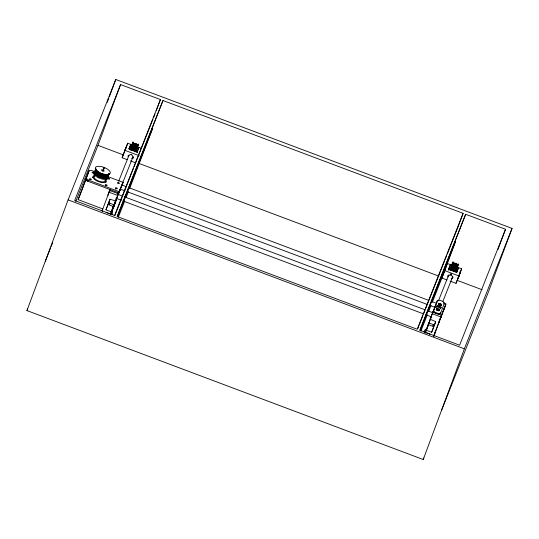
<?xml version="1.0" encoding="UTF-8"?>
<svg xmlns="http://www.w3.org/2000/svg" width="539" height="539" viewBox="0 0 539 539"><rect width="100%" height="100%" fill="white"/><g stroke="black" fill="none" stroke-linecap="round" stroke-linejoin="round"><path stroke-width="0.81" d="M434.36 334.82L434.367 334.207M435.687 331.478L435.694 330.865M95.787 168.936C97.397 173.565 104.371 175.869 108.79 174.212M107.126 177.931L108.427 174.414M103.272 178.187L106.17 178.234L107.78 177.412M128.471 156.721L127.925 156.229L128.1 155.764L128.585 155.946A2.203 2.008 21.6 0 1 130.505 154.686L131.765 154.491L131.583 154.983L132.082 155.279A2.203 2.008 21.6 0 1 132.709 157.496L133.194 157.678L133.025 158.143L132.439 157.92L131.61 158.601M107.551 176.886L108.022 176.57M95.08 171.476L94.5 172.77L95.484 174.495L97.802 176.246L101.177 177.695L104.034 178.281L105.105 174.629L104.586 174.562L103.313 178.18M103.286 174.367L102.039 177.924L101.278 177.729L102.666 174.164L103.205 174.252M451.554 265.882L452.396 263.544L451.332 266.253M107.995 176.954L107.84 177.324M98.165 176.448L97.458 176.044M98.132 176.415C101.076 172.325 98.462 170.465 97.512 176.064M133.483 143.01L137.56 144.526L133.403 143.239M457.51 264.595C447.08 262.143 458.002 262.648 457.409 264.851C444.574 260.121 465.736 269.426 453.144 263.787M99.068 176.819C95.881 175.114 104.074 169.192 99.095 176.907M105.873 179.231L105.583 180.08L105.839 179.278M124.132 152.55L124.799 150.752M459.073 275.476L458.75 276.399L460.245 272.424L459.174 275.227M117.96 194.916C118.593 193.09 116.013 199.969 116.848 197.867M431.112 316.595L433.006 311.683L432.696 312.526M441.3 315.807L441.017 316.669L441.67 314.938L440.558 317.835M456.674 269.291L457.759 266.313L456.931 268.402M94.985 172.723L94.5 172.352L95.821 168.896M457.348 264.999L453.218 263.598L453.494 262.931M453.4 263.248L456.836 264.413M453.326 263.335L457.449 264.743M443.59 302.817L445.942 303.996L434.104 335.137M108.029 195.01L108.211 194.512M138.247 145.112L138.611 144.028L136.643 149.155M129.198 148.515L129.387 147.976L129.138 148.596M434.838 307.183L435.074 306.455L432.507 313.186M452.551 263.227L453.036 261.833L451.062 266.96M458.157 265.336L458.642 263.942L456.486 269.574M450.038 281.102L456.041 283.359L458.857 276.251C460.858 270.376 456.6 282.18 458.709 276.352M132.399 143.657L133.005 141.919L130.364 148.845M138.132 145.422L136.616 149.485M132.331 143.839L131.038 147.349M444.971 269.709L445.531 268.24L445.248 268.968M448.461 269.803L448.697 269.156M108.366 194.033L108.002 195.084M117.96 194.977L120.426 188.926M119.375 191.385L119.55 190.887L119.341 191.433M120.514 188.542L120.756 187.882M137.014 148.407L137.977 145.732L136.913 148.447M137.115 152.207L137.539 151.035L137.041 152.321M448.61 269.385L449.027 268.213L448.536 269.493M451.985 264.784L450.604 268.456M457.672 266.67L455.698 271.892L455.839 271.575M456.762 272.451L457.294 271.043M423.863 457.921L423.23 459.518L26.95 310.585L68.103 199.881L115.77 79.482L512.05 228.415L488.59 291.525L441.556 410.327M107.268 102.356L108.737 98.415M109.323 96.838L115.77 79.482M75.797 201.384L97.977 145.362L120.574 84.576L160.44 99.553L156.256 110.812M102.848 208.943L78.142 199.652L89.11 170.695L91.9 170.614L95.026 171.786M81.867 190.247L89.11 170.695M88.174 180.019L87.742 181.185L85.735 179.298L86.166 178.133L88.174 180.019L119.409 191.763L118.978 192.922L85.344 180.282M96.205 169.273L95.814 169.226L94.716 172.743M94.621 173.228C95.41 173.383 94.312 168.822 96.238 169.536M94.689 173.208L96.238 169.745M95.955 169.839L94.696 173.356L95.12 173.504M96.198 170.243L95.133 173.733M95.309 174.306C95.491 174.084 94.857 170.223 96.724 170.519M95.349 174.265L96.757 170.775M96.697 170.924C94.177 174.939 96.663 176.805 97.276 171.314M97.862 171.624C96.09 171.132 95.949 174.993 96.528 175.411M96.535 175.357L97.916 171.847M98.388 172.069C94.675 175.465 98.59 178.335 98.644 172.197M100.672 173.504C95.046 181.65 104.977 174.063 100.577 173.504M101.716 173.821L100.321 177.398L101.083 177.668M102.942 170.937L104.209 167.865L103.347 167.562L104.047 167.952M103.016 170.924L104.128 167.939M101.029 177.641L102.329 174.151L102.012 173.827M103.084 178.153L104.323 174.649L103.946 174.353M104.209 178.301C104.465 173.228 107.955 173.497 104.923 178.328M106.971 174.798L105.678 178.281L105.112 178.315L106.298 174.609L107.025 174.804M105.92 177.964L106.385 178.166L107.733 174.69L107.025 174.508L105.732 178.065M106.439 177.796L106.985 177.971L108.016 174.367M109.013 173.585L107.45 177.702L106.958 177.56M109.255 173.477L107.861 177.284L107.537 177.088M102.114 210.823L110.05 189.566M102.174 211.18L102.646 209.907M127.386 159.733L122.131 157.759L127.709 143.212L130.768 144.358L129.057 148.912M124.947 150.644L127.709 143.212M106.163 212.427L110.266 213.97L110.913 213.713L111.566 211.948L105.961 209.839L109.936 199.147L115.629 201.04L116.828 198.008M108.575 203.614L109.121 202.145M109.208 204.685L109.754 203.216L114.342 204.941M115.629 201.04L122.454 183.415M110.987 213.619L110.751 214.212M111.526 212.265L111.243 211.16M112.024 211.012L111.741 209.907M112.685 209.334L112.402 208.229M113.183 208.081L112.9 206.976M113.345 207.663L113.069 206.558M113.682 206.828L114.463 204.833L114.059 204.045L114.396 205.015M114.672 204.315L115.292 202.745M115.878 201.162L116.539 199.396L110.919 213.794M122.703 183.516L123.135 182.35L108.299 176.779M141.218 148.286L138.921 147.423L137.081 152.328M114.82 215.748L131.341 173.787M117.367 216.705L162.987 100.517L463.116 213.316L458.649 225.322M129.67 188.522L152.8 127.918L117.691 216.584M417.779 328.736L418.924 325.657M420.043 330.461L465.662 214.273L505.528 229.257L497.996 249.517M447.033 279.97L441.778 277.996L447.357 263.45L450.415 264.602L448.327 270.14M425.082 332.799L426.026 332.159L425.136 332.664L430.358 319.371M425.412 331.963L428.242 324.613L432.83 326.338L433.491 324.66L428.903 322.935L431.018 317.606L430.58 318.785M426.046 330.151L431.651 332.26L435.627 321.567L430.109 319.243L437.702 300.459A3.813 1.577 20.4 0 1 441.36 300.796A3.813 1.577 20.4 0 1 444.298 302.938L444.129 304.191L444.035 303.632M426.41 329.457L427.346 328.81M428.242 324.613L427.582 326.378L428.438 326.061M429.01 322.868L428.249 324.707L428.566 325.327M429.219 322.349L429.718 321.089M436.354 303.221L437.25 300.816L438.133 300.769M451.035 267.29L451.305 266.562M436.523 307.284L437.156 305.64L439.332 305.916L441.131 307.136L440.868 307.83L439.069 306.617L436.9 306.341L437.156 305.64M448.118 276.965A2.203 2.008 21.6 0 1 448.226 276.184L447.741 276.002L447.916 275.537L450.719 275.025L450.9 274.54L452.248 276.177L452.43 277.235L453.016 277.45L452.841 277.915L452.356 277.733A2.203 2.008 21.6 0 1 451.258 278.838M439.069 306.617L439.332 305.916M429.596 334.665L429.812 334.086L425.709 332.543L425.392 331.916M432.945 326.135L433.491 324.66M454.795 271.69L451.386 270.443M440.35 313.583L440.659 312.903L439.952 313.954A3.813 1.577 20.4 0 1 436.294 313.624A3.813 1.577 20.4 0 1 433.356 311.481L434.03 309.096L433.619 310.781A3.813 1.577 20.4 0 0 436.556 312.923A3.813 1.577 20.4 0 0 440.208 313.26L440.612 312.889M458.857 276.251L461.627 268.813L458.568 267.661L457.436 270.659M433.632 336.316L445.942 303.996M433.888 336.1L435.364 331.701A6.805 6.198 21.6 0 0 435.269 330.912M456.041 283.359L461.627 268.813M423.23 459.518L464.382 348.814L512.05 228.415M108.42 193.959L109.323 191.567M125.163 149.876L124.88 150.63L125.58 148.703L124.341 152.059M125.257 149.626L126.328 146.824L124.907 150.624M131.273 148.703L135.37 150.186L131.287 148.67M119.22 191.756L118.917 192.571L119.254 191.702M120.413 188.758L119.948 189.984L120.379 188.805M130.701 150.219C130.566 146.042 134.588 150.927 135.646 149.458M134.979 151.23L130.93 149.62M136.178 150.644L136.441 149.997M136.933 148.663L135.815 151.661M450.894 269.689L451.197 268.887M451.069 269.237L451.271 268.698M451.386 268.395L451.567 267.903M450.927 269.615L455.004 271.144M455.381 270.147L455.826 268.961M440.471 317.963L439.73 319.984L441.36 315.78M442.364 313.22C441.454 315.672 443.307 310.693 442.398 313.166M108.555 193.589L108.797 192.949M130.115 149.444L130.532 148.333M130.067 149.869L132.122 144.29L130.849 147.551M130.418 148.993L130.728 148.164M131.651 147.699L135.734 149.229L131.671 147.652M131.428 148.286C131.866 143.091 136.832 150.125 137.364 144.984C125.136 139.662 146.13 147.895 133.382 143.212M134.898 151.432L134.777 151.755L136.441 147.363L132.338 145.901M135.909 148.764L131.785 147.349M134.945 151.311L130.889 149.721M135.72 151.553L135.909 151.088M135.612 151.89L135.882 151.446M449.829 270.194L450.867 267.425M450.759 268.078L450.132 269.743M450.678 270.275L450.968 269.5M451.642 267.721L451.857 267.142M454.768 271.771L455.462 269.924M455.906 268.752L451.803 267.29M455.536 272.02L456.971 268.227M132.149 146.399C133.423 148.286 140.726 149.566 132.008 146.763M121.053 187.087L121.356 186.285M135.491 149.869L131.422 148.306M136.448 149.62L135.828 151.27M451.992 266.785L452.457 265.565M455.516 269.783L451.46 268.2M110.017 189.681L109.026 192.221L116.768 195.131L117.953 194.774L117.583 193.461L118.189 191.931M102.228 211.288L102.774 209.846M132.641 145.112C141.036 147.915 134.737 146.736 132.762 144.796M136.946 148.313L136.212 150.293M444.459 271.016C443.604 273.233 445.355 268.631 444.507 270.847M445.201 269.129L444.924 269.864M451.365 266.118L450.975 267.162M450.921 267.331L450.631 268.105M451.123 269.082L455.159 270.726M451.695 267.566L451.439 268.247M451.749 267.425L452.1 266.509M455.893 268.786L456.654 266.792M456.843 266.293L456.796 266.421M434.03 336.006L434.852 333.843M136.845 146.305L132.735 144.856L132.944 144.311M132.325 145.928L132.621 145.153M137.068 145.732L132.89 144.459L136.967 145.995L132.897 144.432L133.248 143.549M135.889 148.811L131.806 147.302M452.632 265.121L452.773 264.75L456.762 266.502M459.989 271.616L460.124 271.258M109.107 192.12L109.289 191.648M132.453 145.604L136.535 147.113L132.365 145.826M133.113 143.893L137.135 145.557M451.662 267.661L455.758 269.143M456.499 267.182L452.504 265.451L452.645 265.073L456.728 266.603M452.201 266.246L456.243 267.863L456.102 268.247L452.019 266.711M456.439 267.344L452.362 265.815M136.812 146.406L132.742 144.836M452.814 264.649L453.029 264.083M456.89 266.178L457.011 265.855L452.928 264.353L453.117 263.854M121.625 185.591L121.881 184.938L126.571 186.817M137.027 145.847L132.985 144.216M434.528 307.917L436.287 303.322M137.236 145.301L133.194 143.684M133.12 143.866L137.196 145.402M45.276 261.395L50.538 248.102M51.151 246.539L52.701 242.631M26.95 310.585L27.583 308.982M120.574 84.576L74.672 200.515L114.537 215.492L160.44 99.553M78.142 199.652L81.578 190.968M122.131 157.759L124.664 151.358M130.768 144.358L128.942 148.959L137.101 152.025L138.921 147.423M105.961 209.839L110.05 199.504M109.754 203.216L109.094 204.887L113.682 206.612L113.022 208.377L112.375 208.64M118.668 181.219L129.01 155.192M111.169 211.686L112.072 209.401M114.409 203.499L115.231 201.424M112.833 207.778L113.763 205.433M114.383 203.87L116.552 198.392M118.102 194.485L120.264 189.007M122.124 184.318L132.965 156.943M118.978 192.922L123.135 182.35M110.717 214.381L114.807 204.045M133.025 158.143L133.517 156.889M131.954 172.231L133.497 168.343M134.11 166.787L152.894 119.341M153.514 117.785L155.05 113.897M162.987 100.517L117.084 216.456L417.213 329.255L463.116 213.316M118.27 217.311L124.738 200.973M125.971 197.86L128.437 191.635M419.234 324.876L422.926 315.544M423.546 313.988L425.082 310.1M425.702 308.544L444.486 261.098M445.099 259.542L446.642 255.654M447.255 254.098L458.345 226.097M465.662 214.273L419.76 330.212L459.626 345.196L505.528 229.257M420.373 330.346L430.533 304.676M431.146 303.12L455.475 241.674L443.065 275.058L432.285 302.291M441.778 277.996L444.587 270.888M420.885 331.081L427.353 314.742M428.586 311.63L431.052 305.404M450.415 264.602L448.589 269.197L456.742 272.262L458.568 267.661M430.109 319.243L431.005 316.972M425.79 332.752L425.042 332.9M438.551 300.546L448.724 274.93M450.719 275.025L451.217 273.772M442.937 301.294L452.538 277.053M452.356 277.733L452.854 276.48M441.131 307.136L440.498 308.773L440.754 308.079L438.584 307.803L436.785 306.583M431.651 332.26L435.741 321.924M440.403 313.604L444.338 303.477M457.571 264.46L453.474 262.971M103.663 174.36L102.343 177.904L103.03 178.133M437.041 301.53L437.446 301.16M107.504 177.277L109.073 173.881L108.676 174.198M113.035 206.969L113.689 206.707M428.68 323.703L429.502 323.373M425.298 332.246L426.12 331.916M109.43 191.163L110.562 190.819L117.583 193.461M94.696 171.867L95.154 171.968M104.323 178.045L104.815 178.281M96.744 170.951L97.29 171.112M133.187 143.697L137.27 145.227M450.031 274.095L451.392 274.607M137.485 144.755L133.281 143.455L137.371 144.964L133.295 143.435L135.377 144.196M451.311 268.59L455.388 270.12M124.893 150.32L139.163 155.683M444.54 270.558L458.81 275.921M450.038 274.082L451.392 274.594M97.977 145.362L123.768 155.057M457.133 280.347L482.149 289.746M139.527 163.627L438.867 276.13M130.391 160.865L135.646 162.839M128.936 187.707L428.721 300.378M431.867 301.557L436.59 303.336M120.318 189.122L125.041 190.894M127.399 191.783L427.191 304.454M429.549 305.343L435.061 307.412M118.129 194.451L122.845 196.23M124.421 196.816L424.995 309.79M428.141 310.969L432.864 312.741M440.835 316.945L433.086 314.035L432.433 312.984L433.592 312.243L440.606 314.877L441.232 315.881M115.804 198.231L121.315 200.306M122.885 200.892L423.465 313.866M425.823 314.749L431.335 316.824M68.103 199.881L464.382 348.814M108.009 176.866L107.551 176.603M94.669 171.968L95.059 172.217M106.486 178.045L107.638 174.367M114.558 202.792L114.962 203.58M114.484 202.974L114.888 203.762M113.493 205.48L113.897 206.269M113.399 205.723L113.803 206.511M112.995 206.733L113.399 207.522M112.833 207.151L113.237 207.939M112.334 208.411L112.739 209.199M111.337 210.917L111.741 211.706M110.677 212.588L111.081 213.377M424.166 332.307A4.171 3.793 21.6 0 1 427.104 328.655M436.361 307.068A2.223 0.916 20.4 0 1 438.746 306.61A2.223 0.916 20.4 0 1 440.201 308.51M438.847 304.778A0.923 0.384 20.4 0 1 439.837 304.589A0.923 0.384 20.4 0 1 440.444 305.384M439.561 305.303A0.923 0.384 20.4 0 1 438.989 304.966M436.88 309.75A1.745 0.721 20.4 0 0 439.554 310.087A1.745 0.721 20.4 0 0 437.338 308.591A1.745 0.721 20.4 0 0 436.88 309.75A0.923 0.384 20.4 0 1 437.991 309.912A0.923 0.384 20.4 0 1 438.47 310.545A0.923 0.384 20.4 0 1 437.486 310.525A1.745 0.721 20.4 0 0 439.447 310.343A1.745 0.721 20.4 0 0 437.628 309.015A1.745 0.721 20.4 0 0 436.186 309.514M436.772 310.006A0.923 0.384 20.4 0 0 436.913 310.194A1.745 0.721 20.4 0 1 436.449 309.864M108.056 176.206A7.957 3.288 20.4 0 1 99.789 178.362A7.957 3.288 20.4 0 1 95.154 171.355M105.334 180.167A5.99 2.473 20.4 0 1 98.792 181.097A5.99 2.473 20.4 0 1 94.581 176.125M103.407 170.075A1.368 0.566 20.4 0 1 103.724 171.126A1.368 0.566 20.4 0 1 101.649 170.351A1.368 0.566 20.4 0 1 102.612 169.778M105.455 179.157A7.081 2.924 20.4 0 1 103.272 182.6A7.081 2.924 20.4 0 1 94.231 179.137A7.081 2.924 20.4 0 1 95.275 175.256M111.795 211.113A4.171 3.793 21.6 0 1 112.375 214.596M115.501 188.805A0.923 0.384 20.4 0 1 116.154 188.926M93.543 173.214A0.977 0.404 20.4 0 1 92.223 172.709A0.977 0.404 20.4 0 1 92.519 172.197A0.977 0.404 20.4 0 1 93.813 172.749M115.589 188.893A0.977 0.404 20.4 0 1 115.811 188.926M92.573 177.547A7.081 2.924 20.4 0 1 94.527 176.455M105.024 180.322A7.081 2.924 20.4 0 1 105.853 182.438M438.254 304.286A1.745 0.721 20.4 0 1 440.127 303.922A1.745 0.721 20.4 0 1 441.266 305.418M439.595 305.263A1.745 0.721 20.4 0 1 438.995 304.98M94.446 175.748L94.736 175.108L94.446 175.748M438.962 322.194L439.595 320.516L438.962 322.194M441.03 316.966L441.663 315.288L441.03 316.966M443.105 311.387L445.025 306.401L443.105 311.387M131.078 149.222L135.134 150.819L131.071 149.249M136.219 147.949L132.129 146.44L136.212 147.962M98.037 171.678A7.957 3.288 20.4 0 0 110.259 173.228A7.957 3.288 20.4 0 0 100.133 166.383A7.957 3.288 20.4 0 0 98.037 171.678M89.818 179.325A0.977 0.404 20.4 0 0 91.34 179.548A0.977 0.404 20.4 0 0 90.128 178.692A0.977 0.404 20.4 0 0 89.818 179.325M108.184 178.78A0.977 0.404 20.4 0 0 109.707 179.002A0.977 0.404 20.4 0 0 108.494 178.146A0.977 0.404 20.4 0 0 108.184 178.78M117.9 183.159A0.977 0.404 20.4 0 0 119.402 183.348A0.977 0.404 20.4 0 0 118.156 182.505A0.977 0.404 20.4 0 0 117.9 183.159M115.804 188.374A0.977 0.404 20.4 0 0 117.327 188.589A0.977 0.404 20.4 0 0 116.114 187.74A0.977 0.404 20.4 0 0 115.804 188.374M105.644 185.281A0.977 0.404 20.4 0 0 107.146 185.47A0.977 0.404 20.4 0 0 105.9 184.628A0.977 0.404 20.4 0 0 105.644 185.281M439.292 304.744A0.95 0.391 20.4 0 0 440.754 304.933A0.95 0.391 20.4 0 0 439.541 304.111A0.95 0.391 20.4 0 0 439.292 304.744M437.223 309.972A0.95 0.391 20.4 0 0 438.685 310.161A0.95 0.391 20.4 0 0 437.473 309.339A0.95 0.391 20.4 0 0 437.223 309.972M438.948 304.522A1.745 0.721 20.4 0 0 441.623 304.858A1.745 0.721 20.4 0 0 439.406 303.363A1.745 0.721 20.4 0 0 438.948 304.522"/></g></svg>
